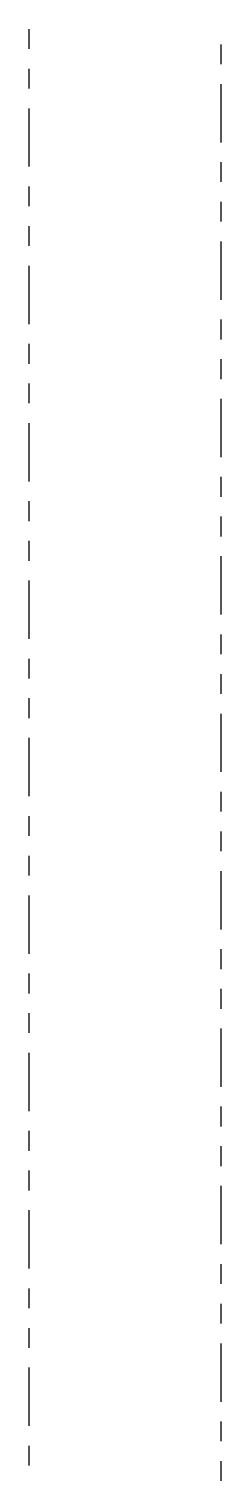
# Model space of a CAD drawing. Header units: metres. Extents: x 20 to 415, y 5 to 292.
# Drawn here: x 205.74 to 209.99, y 155.34 to 187.41 of the extents above; entities that cross this region are included whole.
import ezdxf

# ---------------------------------------------------------------- set-up
doc = ezdxf.new("R2010")
doc.units = ezdxf.units.M
doc.layers.add('ИЗОЛЯЦИЯ', color=3, linetype='Continuous')

msp = doc.modelspace()

# ---------------------------------------------------------------- linework, layer by layer
at = {"layer": 'ИЗОЛЯЦИЯ'}
for points in [[(205.738, 187.41), (205.738, 186.972)], [(209.988, 186.633), (209.988, 187.07)], [(205.738, 186.534), (205.738, 186.096)], [(209.988, 184.907), (209.988, 186.195)], [(205.738, 185.658), (205.738, 184.37)], [(209.988, 184.031), (209.988, 184.469)], [(205.738, 183.932), (205.738, 183.495)], [(209.988, 183.156), (209.988, 183.593)], [(205.738, 183.057), (205.738, 182.619)], [(209.988, 181.43), (209.988, 182.718)], [(205.738, 182.181), (205.738, 180.893)], [(209.988, 180.554), (209.988, 180.992)], [(205.738, 180.455), (205.738, 180.018)], [(209.988, 179.678), (209.988, 180.116)], [(205.738, 179.58), (205.738, 179.142)], [(209.988, 177.953), (209.988, 179.241)], [(205.738, 178.704), (205.738, 177.416)], [(209.988, 177.077), (209.988, 177.515)], [(205.738, 176.978), (205.738, 176.54)], [(209.988, 176.201), (209.988, 176.639)], [(205.738, 176.103), (205.738, 175.665)], [(209.988, 174.476), (209.988, 175.764)], [(205.738, 175.227), (205.738, 173.939)], [(209.988, 173.6), (209.988, 174.038)], [(205.738, 173.501), (205.738, 173.063)], [(209.988, 172.724), (209.988, 173.162)], [(205.738, 172.626), (205.738, 172.188)], [(209.988, 170.999), (209.988, 172.286)], [(205.738, 171.75), (205.738, 170.462)], [(209.988, 170.123), (209.988, 170.561)], [(205.738, 170.024), (205.738, 169.586)], [(209.988, 169.247), (209.988, 169.685)], [(205.738, 169.148), (205.738, 168.711)], [(209.988, 167.522), (209.988, 168.809)], [(205.738, 168.273), (205.738, 166.985)], [(209.988, 166.646), (209.988, 167.084)], [(205.738, 166.547), (205.738, 166.109)], [(209.988, 165.77), (209.988, 166.208)], [(205.738, 165.671), (205.738, 165.234)], [(209.988, 164.044), (209.988, 165.332)], [(205.738, 164.796), (205.738, 163.508)], [(209.988, 163.169), (209.988, 163.607)], [(205.738, 163.07), (205.738, 162.632)], [(209.988, 162.293), (209.988, 162.731)], [(205.738, 162.194), (205.738, 161.756)], [(209.988, 160.567), (209.988, 161.855)], [(205.738, 161.319), (205.738, 160.031)], [(209.988, 159.692), (209.988, 160.13)], [(205.738, 159.593), (205.738, 159.155)], [(209.988, 158.816), (209.988, 159.254)], [(205.738, 158.717), (205.738, 158.279)], [(209.988, 157.09), (209.988, 158.378)], [(205.738, 157.842), (205.738, 156.554)], [(209.988, 156.215), (209.988, 156.652)], [(205.738, 156.116), (205.738, 155.678)], [(209.988, 155.339), (209.988, 155.777)]]:
    msp.add_lwpolyline(points, dxfattribs=at)

doc.saveas('drawing.dxf')
